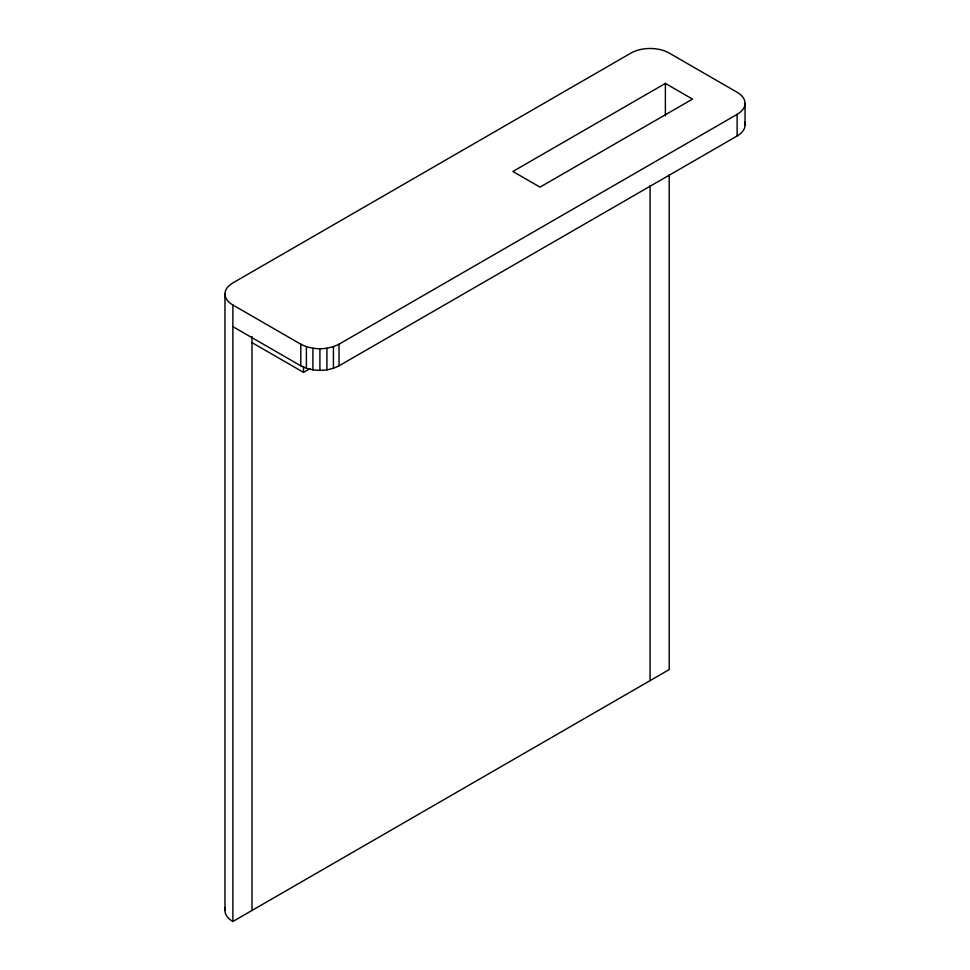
<?xml version="1.0" encoding="UTF-8"?>
<svg xmlns="http://www.w3.org/2000/svg" width="970" height="970" viewBox="0 0 970 970"><rect width="100%" height="100%" fill="white"/><g stroke="black" fill="none" stroke-linecap="round" stroke-linejoin="round"><path stroke-width="1.45" d="M665.384 83.432L512.887 171.472L540.023 187.137L692.507 99.098L665.384 83.432L665.384 115.879M232.873 304.992L300.785 344.192C312.546 350.255 327.278 350.255 339.027 344.192L737.127 114.363A27.039 15.617 0 0 0 737.127 92.283L669.215 53.071A27.039 15.617 0 0 0 630.973 53.071L232.873 282.913A27.039 15.617 0 0 0 232.873 304.992L232.873 921.5L669.215 669.591L669.215 174.612M251.994 342.616L303.513 372.359L310.048 368.588M232.873 326.623L300.785 365.823C312.546 371.886 327.278 371.886 339.027 365.823L737.127 135.994A27.039 15.617 0 0 0 744.633 122.232M745.045 103.317L745.045 124.948M737.127 114.363L737.127 135.994M650.094 185.464L650.094 680.625M339.027 344.192L339.027 365.823M333.425 346.678L333.425 368.309M326.902 348.23L326.902 369.873M319.906 348.763L319.906 370.394M312.91 348.23L312.91 369.873M306.387 346.678L306.387 368.309M303.513 366.357L303.513 372.359M300.785 344.192L300.785 365.823M251.994 336.614L251.994 910.466M224.955 293.946L224.955 910.466M232.873 921.5A27.039 15.617 0 0 1 225.367 907.75"/></g></svg>
